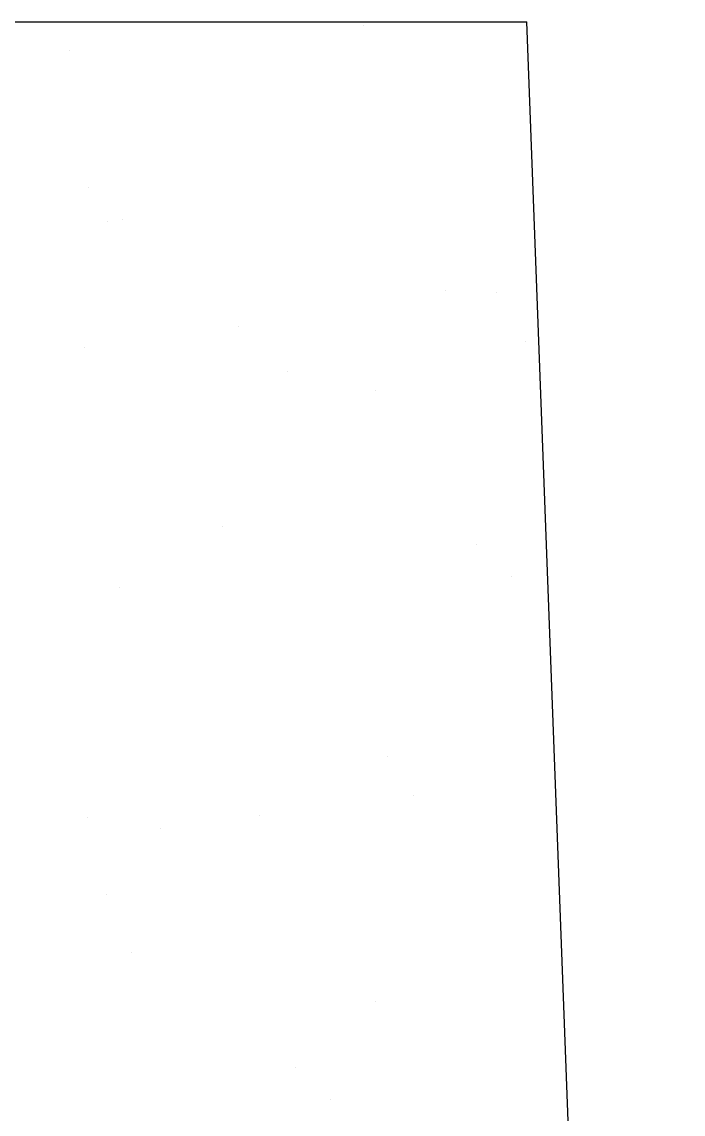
# Model space of a CAD drawing. Header units: inches. Extents: x 10 to 52.5, y 12.2 to 37.
# Drawn here: x 47.8311 to 47.9374, y 19.9254 to 20.1008 of the extents above; entities that cross this region are included whole.
import ezdxf

# ---------------------------------------------------------------- set-up
doc = ezdxf.new("R2010")
doc.units = ezdxf.units.IN
doc.header["$MEASUREMENT"] = 0
doc.layers.add('02', color=2, linetype='Continuous')

msp = doc.modelspace()

# ---------------------------------------------------------------- linework, layer by layer
at = {"layer": '02'}
for p, q in [((47.58142, 20.10082), (47.9123, 20.10082)), ((47.886, 20.10031), (47.886, 20.10031)), ((47.93743, 19.43538), (47.9123, 20.10082)), ((47.83876, 20.09618), (47.83876, 20.09618)), ((47.84178, 20.07416), (47.84178, 20.07416)), ((47.84489, 20.06877), (47.84489, 20.06877)), ((47.8474, 20.06902), (47.8474, 20.06902)), ((47.89917, 20.05769), (47.89917, 20.05769)), ((47.90739, 20.05732), (47.90739, 20.05732)), ((47.86599, 20.05187), (47.86599, 20.05187)), ((47.91203, 20.04951), (47.91203, 20.04951)), ((47.84121, 20.0486), (47.84121, 20.0486)), ((47.87391, 20.04472), (47.87391, 20.04472)), ((47.88792, 20.04158), (47.88792, 20.04158)), ((47.86338, 20.01985), (47.86338, 20.01985)), ((47.90425, 20.01692), (47.90425, 20.01692)), ((47.90987, 20.01177), (47.90987, 20.01177)), ((47.84681, 20.01004), (47.84681, 20.01004)), ((47.88984, 19.98285), (47.88984, 19.98285)), ((47.89409, 19.97665), (47.89409, 19.97665)), ((47.86931, 19.97339), (47.86931, 19.97339)), ((47.84173, 19.97301), (47.84173, 19.97301)), ((47.85345, 19.9713), (47.85345, 19.9713)), ((47.84476, 19.96072), (47.84476, 19.96072)), ((47.84873, 19.95131), (47.84873, 19.95131)), ((47.888, 19.94353), (47.888, 19.94353)), ((47.8751, 19.93292), (47.8751, 19.93292)), ((47.88071, 19.92777), (47.88071, 19.92777))]:
    msp.add_line(p, q, dxfattribs=at)

doc.saveas('drawing.dxf')
